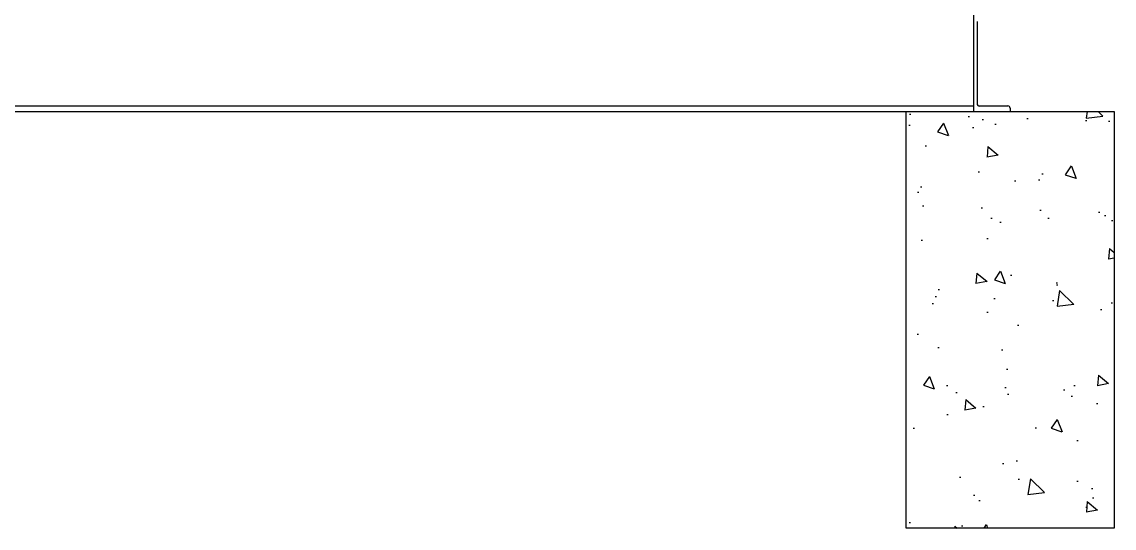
# Model space of a CAD drawing. Header units: millimetres. Extents: x 2911 to 32318, y 2586 to 23381.
# Drawn here: x 8464 to 10039, y 8570 to 9300 of the extents above; entities that cross this region are included whole.
import ezdxf

# ---------------------------------------------------------------- set-up
doc = ezdxf.new("R2010")
doc.units = ezdxf.units.MM
doc.layers.add('냉각탑_찬넬방진', color=1, linetype='Continuous')

# ---------------------------------------------------------------- blocks, each defined once
blk = doc.blocks.new('3')
at = {"layer": '냉각탑_찬넬방진', "ltscale": 150}
for p, q in [((9836.2, 9311.1), (9836.2, 9170.5)), ((9841.5, 9300), (9841.5, 9181.6)), ((9836.2, 9170.5), (9889.1, 9170.5)), ((9844.7, 9178.5), (9885.9, 9178.5)), ((9889.1, 9175.3), (9889.1, 9170.5))]:
    blk.add_line(p, q, dxfattribs=at)
at = {"layer": '냉각탑_찬넬방진', "ltscale": 30}
for p, q in [((7242.3, 9178.5), (9836.2, 9178.5)), ((7242.3, 9170.5), (9836.2, 9170.5)), ((7242.3, 9170.5), (9836.2, 9170.5))]:
    blk.add_line(p, q, dxfattribs=at)
at = {"layer": '냉각탑_찬넬방진', "ltscale": 150}
for centre, start, end in [((9844.7, 9181.6), 180, 270), ((9885.9, 9175.3), 0, 90)]:
    blk.add_arc(centre, 3.18, start, end, dxfattribs=at)

msp = doc.modelspace()

# ---------------------------------------------------------------- hatches: boundary and pattern name
h = msp.add_hatch()
h.set_pattern_fill('AR-CONC', color=4, angle=-90)
h.set_pattern_definition([(320, (-192244.39, 343950.51), (-15.939086, -182.18467), [19.05, -209.55]), (265, (-192244.39, 343950.5), (191.056845, 35.24342), [15.24, -167.64058]), (10.451445, (-192245.72, 343935.33), (175.11775, -146.94125), [16.19001, -178.090245]), (316.1842, (-192193.59, 343950.5), (-42.04233, -271.07904), [28.575, -314.325]), (6.63556, (-192197.1, 343927.92), (247.42612, -237.40413), [24.28502, -267.1356]), (261.18415, (-192193.6, 343950.5), (247.42612, -237.40413), [22.85997, -251.45973]), (291, (-192206.29, 343925.11), (-102.2652, -151.61439), [19.05, -209.55]), (236, (-192206.29, 343925.1), (184.18797, -61.80203), [15.24, -167.64]), (341.451445, (-192214.81, 343912.47), (81.92277, -213.41642), [16.19001, -178.08994]), (307.5, (-192244.39, 343950.51), (84.555039, -3.088603), [0, -165.608, 0, -170.18, 0, -168.275]), (277.5, (-192244.39, 343950.51), (100.180575, -66.819663), [0, -97.028, 0, -161.798, 0, -64.135]), (237.5, (-192244.39, 344007.15), (-5.728744, -135.590595), [0, -63.5, 0, -198.12, 0, -262.89]), (227.5, (-192244.39, 344032.55), (25.42649, -148.12918), [0, -82.55, 0, -131.572, 0, -186.69])])
h.paths.add_polyline_path([(9739.1, 9170.6), (9739.1, 8570.6), (10039.1, 8570.4), (10039.1, 9170.4)])

# ---------------------------------------------------------------- linework, layer by layer
at = {"ltscale": 500}
msp.add_lwpolyline([(10039.1, 9170.5), (10039.1, 8570.5), (9739.1, 8570.5), (9739.1, 9170.5)], close=True, dxfattribs=at)

# ---------------------------------------------------------------- block references
msp.add_blockref('3', (0, 0))

doc.saveas('drawing.dxf')
